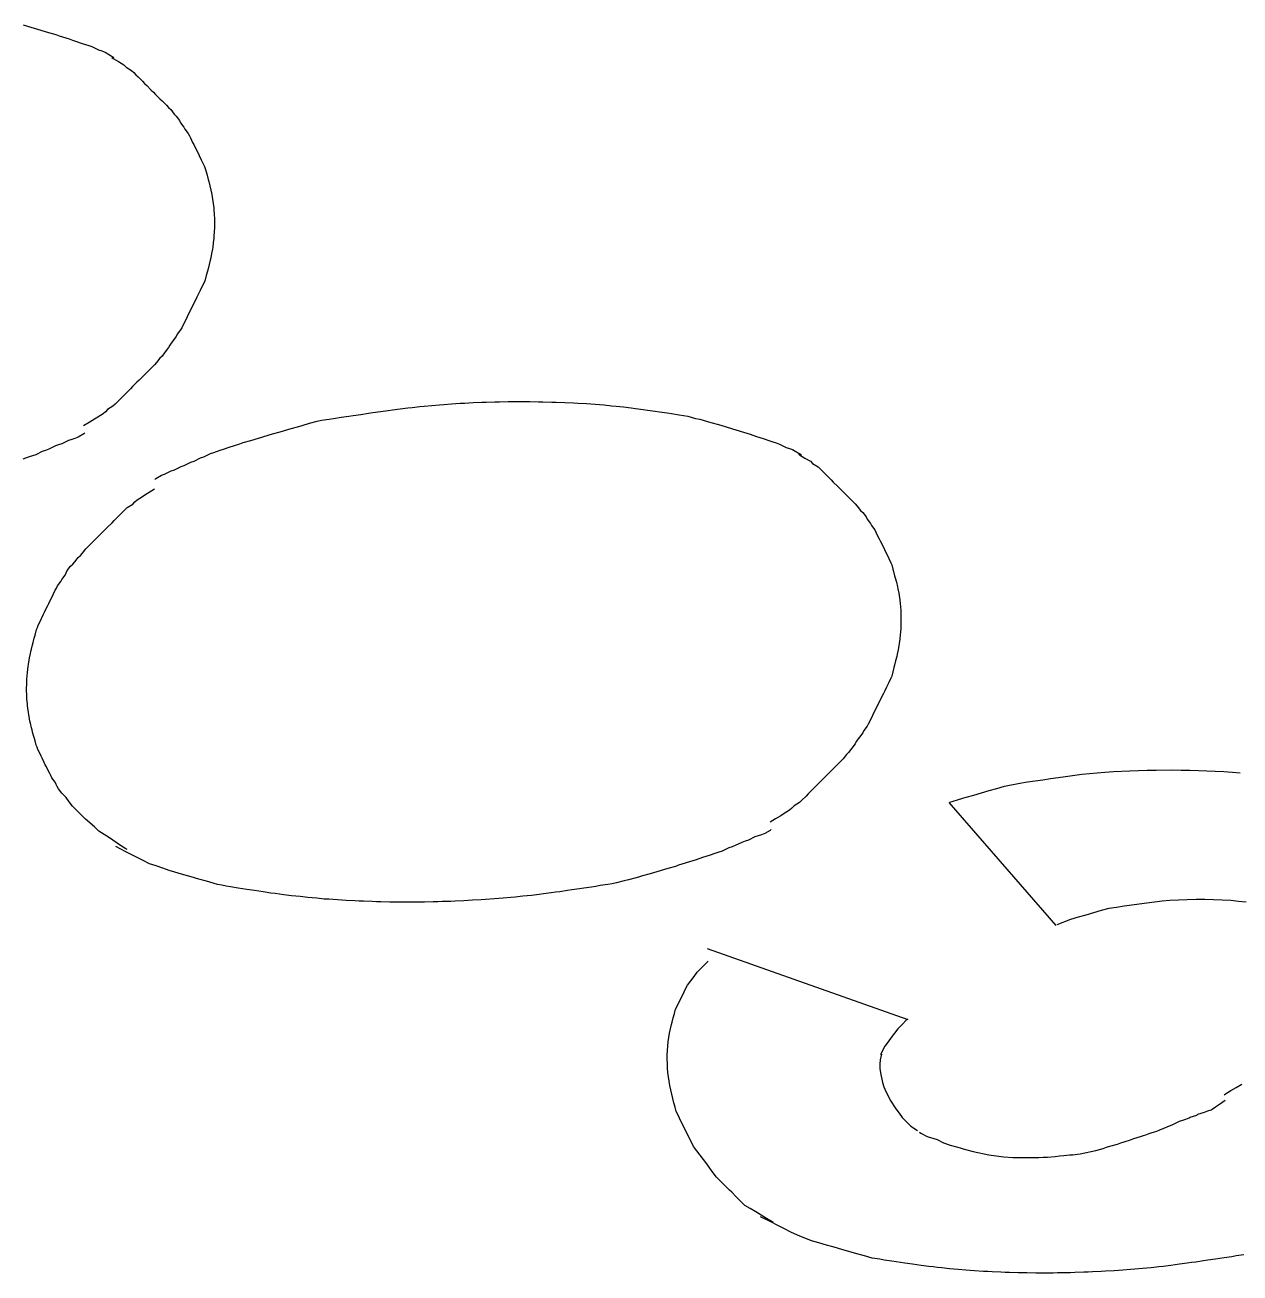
# Model space of a CAD drawing. Extents: x 0 to 258, y 0 to 184.
# Drawn here: x 78.3244 to 78.6193, y 106.1501 to 106.4529 of the extents above; entities that cross this region are included whole.
import ezdxf

# ---------------------------------------------------------------- set-up
doc = ezdxf.new("R2010")
doc.units = 0

msp = doc.modelspace()

# ---------------------------------------------------------------- linework, layer by layer
for p, q in [((78.323994, 106.452938), (78.325847, 106.452409)), ((78.325847, 106.452409), (78.32664, 106.452165)), ((78.32664, 106.452165), (78.327434, 106.451917)), ((78.327434, 106.451917), (78.329286, 106.451387)), ((78.329286, 106.451387), (78.33008, 106.451123)), ((78.33008, 106.451123), (78.331932, 106.450594)), ((78.331932, 106.450594), (78.332726, 106.450329)), ((78.332726, 106.450329), (78.333519, 106.450065)), ((78.333519, 106.450065), (78.335107, 106.449535)), ((78.335107, 106.449535), (78.335901, 106.449271)), ((78.335901, 106.449271), (78.336694, 106.449006)), ((78.336694, 106.449006), (78.338282, 106.448477)), ((78.338282, 106.448477), (78.339076, 106.448212)), ((78.339076, 106.448212), (78.339869, 106.447948)), ((78.339869, 106.447948), (78.340663, 106.447683)), ((78.340663, 106.447683), (78.342251, 106.44689)), ((78.342251, 106.44689), (78.343044, 106.446625)), ((78.343044, 106.446625), (78.343838, 106.44636)), ((78.343838, 106.44636), (78.345955, 106.445037)), ((78.345513, 106.445032), (78.345778, 106.444826)), ((78.345778, 106.444826), (78.347101, 106.444032)), ((78.347101, 106.444032), (78.348423, 106.443238)), ((78.348423, 106.443238), (78.348953, 106.442709)), ((78.348953, 106.442709), (78.350276, 106.441915)), ((78.350276, 106.441915), (78.350805, 106.441386)), ((78.350805, 106.441386), (78.351334, 106.440857)), ((78.351334, 106.440857), (78.351863, 106.440328)), ((78.351863, 106.440328), (78.352921, 106.43927)), ((78.352921, 106.43927), (78.353451, 106.43874)), ((78.353451, 106.43874), (78.35398, 106.438211)), ((78.35398, 106.438211), (78.355038, 106.437153)), ((78.355038, 106.437153), (78.355567, 106.436624)), ((78.355567, 106.436624), (78.356096, 106.436095)), ((78.356096, 106.436095), (78.357155, 106.435036)), ((78.357155, 106.435036), (78.357684, 106.434507)), ((78.357684, 106.434507), (78.358742, 106.433449)), ((78.358742, 106.433449), (78.359271, 106.43292)), ((78.359271, 106.43292), (78.359801, 106.43239)), ((78.359801, 106.43239), (78.360594, 106.431332)), ((78.360594, 106.431332), (78.361123, 106.430803)), ((78.361123, 106.430803), (78.361917, 106.429745)), ((78.361917, 106.429745), (78.362182, 106.429215)), ((78.362182, 106.429215), (78.362976, 106.428157)), ((78.362976, 106.428157), (78.36324, 106.427628)), ((78.36324, 106.427628), (78.364034, 106.42657)), ((78.364034, 106.42657), (78.364298, 106.42604)), ((78.364298, 106.42604), (78.364563, 106.425511)), ((78.364563, 106.425511), (78.365092, 106.424453)), ((78.365092, 106.424453), (78.365357, 106.423924)), ((78.365357, 106.423924), (78.365886, 106.422865)), ((78.365886, 106.422865), (78.366415, 106.421807)), ((78.366415, 106.421807), (78.366669, 106.421278)), ((78.366669, 106.421278), (78.367198, 106.42022)), ((78.367198, 106.42022), (78.367426, 106.41969)), ((78.367426, 106.41969), (78.367955, 106.418632)), ((78.367955, 106.418632), (78.368159, 106.418103)), ((78.368159, 106.418103), (78.368423, 106.417045)), ((78.368423, 106.417045), (78.368601, 106.416515)), ((78.368601, 106.416515), (78.368865, 106.415457)), ((78.368865, 106.415457), (78.369019, 106.414928)), ((78.369019, 106.414928), (78.369283, 106.41387)), ((78.369283, 106.41387), (78.369532, 106.412811)), ((78.369532, 106.412811), (78.369646, 106.412282)), ((78.369646, 106.412282), (78.369847, 106.411224)), ((78.369847, 106.411224), (78.369934, 106.410695)), ((78.369934, 106.410695), (78.370087, 106.409636)), ((78.370087, 106.409636), (78.370212, 106.408578)), ((78.370212, 106.408578), (78.370262, 106.408049)), ((78.370262, 106.408049), (78.370339, 106.40699)), ((78.370339, 106.40699), (78.370384, 106.405932)), ((78.370384, 106.405932), (78.370397, 106.405403)), ((78.3704, 106.404345), (78.370389, 106.403815)), ((78.370397, 106.405403), (78.3704, 106.404345)), ((78.370273, 106.401699), (78.370228, 106.40117)), ((78.370347, 106.402757), (78.370273, 106.401699)), ((78.370389, 106.403815), (78.370347, 106.402757)), ((78.369884, 106.398524), (78.369696, 106.397465)), ((78.369966, 106.399053), (78.369884, 106.398524)), ((78.370111, 106.400111), (78.369966, 106.399053)), ((78.370228, 106.40117), (78.370111, 106.400111)), ((78.36936, 106.395878), (78.369101, 106.39482)), ((78.369479, 106.396407), (78.36936, 106.395878)), ((78.369696, 106.397465), (78.369479, 106.396407)), ((78.368418, 106.392174), (78.368153, 106.391115)), ((78.368683, 106.393232), (78.368418, 106.392174)), ((78.368836, 106.393761), (78.368683, 106.393232)), ((78.369101, 106.39482), (78.368836, 106.393761)), ((78.367436, 106.389528), (78.366907, 106.38847)), ((78.367966, 106.390586), (78.367436, 106.389528)), ((78.368153, 106.391115), (78.367966, 106.390586)), ((78.36614, 106.386882), (78.365611, 106.385824)), ((78.366378, 106.387411), (78.36614, 106.386882)), ((78.366907, 106.38847), (78.366378, 106.387411)), ((78.364288, 106.383178), (78.363759, 106.38212)), ((78.364817, 106.384236), (78.364288, 106.383178)), ((78.365082, 106.384765), (78.364817, 106.384236)), ((78.365611, 106.385824), (78.365082, 106.384765)), ((78.362965, 106.380532), (78.362436, 106.379474)), ((78.363494, 106.38159), (78.362965, 106.380532)), ((78.363759, 106.38212), (78.363494, 106.38159)), ((78.361113, 106.377357), (78.360319, 106.376299)), ((78.361377, 106.377886), (78.361113, 106.377357)), ((78.362171, 106.378945), (78.361377, 106.377886)), ((78.362436, 106.379474), (78.362171, 106.378945)), ((78.359261, 106.374711), (78.358467, 106.373653)), ((78.359525, 106.37524), (78.359261, 106.374711)), ((78.360319, 106.376299), (78.359525, 106.37524)), ((78.35635, 106.371007), (78.355821, 106.370478)), ((78.357144, 106.372065), (78.35635, 106.371007)), ((78.357673, 106.372595), (78.357144, 106.372065)), ((78.358467, 106.373653), (78.357673, 106.372595)), ((78.353705, 106.368361), (78.353175, 106.367832)), ((78.354763, 106.36942), (78.353705, 106.368361)), ((78.355821, 106.370478), (78.354763, 106.36942)), ((78.35053, 106.365186), (78.35, 106.364657)), ((78.351588, 106.366245), (78.35053, 106.365186)), ((78.352117, 106.366774), (78.351588, 106.366245)), ((78.353175, 106.367832), (78.352117, 106.366774)), ((78.347355, 106.362011), (78.346296, 106.360953)), ((78.347884, 106.36254), (78.347355, 106.362011)), ((78.348942, 106.363599), (78.347884, 106.36254)), ((78.35, 106.364657), (78.348942, 106.363599)), ((78.343915, 106.359101), (78.343386, 106.358572)), ((78.344444, 106.35963), (78.343915, 106.359101)), ((78.345767, 106.360424), (78.344444, 106.35963)), ((78.346296, 106.360953), (78.345767, 106.360424)), ((78.407783, 106.358712), (78.408841, 106.358863)), ((78.408841, 106.358863), (78.410693, 106.359127)), ((78.410693, 106.359127), (78.412545, 106.359392)), ((78.412545, 106.359392), (78.413603, 106.359522)), ((78.413603, 106.359522), (78.415456, 106.359773)), ((78.415456, 106.359773), (78.417308, 106.360008)), ((78.417308, 106.360008), (78.418366, 106.36012)), ((78.418366, 106.36012), (78.420218, 106.360329)), ((78.420218, 106.360329), (78.421276, 106.360429)), ((78.421276, 106.360429), (78.423128, 106.360614)), ((78.423128, 106.360614), (78.424981, 106.360784)), ((78.424981, 106.360784), (78.426039, 106.36086)), ((78.426039, 106.36086), (78.427891, 106.361006)), ((78.427891, 106.361006), (78.430008, 106.361133)), ((78.430008, 106.361133), (78.431066, 106.361191)), ((78.431066, 106.361191), (78.433183, 106.361294)), ((78.433183, 106.361294), (78.435299, 106.361379)), ((78.435299, 106.361379), (78.436358, 106.361416)), ((78.436358, 106.361416), (78.438474, 106.361477)), ((78.438474, 106.361477), (78.439533, 106.361501)), ((78.439533, 106.361501), (78.441649, 106.361535)), ((78.441649, 106.361535), (78.443766, 106.361551)), ((78.443766, 106.361551), (78.444824, 106.361554)), ((78.444824, 106.361554), (78.446941, 106.361543)), ((78.446941, 106.361543), (78.449058, 106.361517)), ((78.449058, 106.361517), (78.450116, 106.361498)), ((78.450116, 106.361498), (78.452233, 106.361445)), ((78.452233, 106.361445), (78.453291, 106.361411)), ((78.453291, 106.361411), (78.455408, 106.361329)), ((78.455408, 106.361329), (78.457524, 106.361231)), ((78.457524, 106.361231), (78.458583, 106.361175)), ((78.458583, 106.361175), (78.460699, 106.361048)), ((78.460699, 106.361048), (78.461758, 106.360977)), ((78.461758, 106.360977), (78.463874, 106.360823)), ((78.463874, 106.360823), (78.464933, 106.360739)), ((78.464933, 106.360739), (78.466785, 106.360553)), ((78.466785, 106.360553), (78.467843, 106.360456)), ((78.467843, 106.360456), (78.469695, 106.360244)), ((78.469695, 106.360244), (78.471547, 106.360011)), ((78.471547, 106.360011), (78.472605, 106.359889)), ((78.472605, 106.359889), (78.474458, 106.359625)), ((78.474458, 106.359625), (78.475516, 106.359487)), ((78.475516, 106.359487), (78.477368, 106.359223)), ((78.477368, 106.359223), (78.478426, 106.359067)), ((78.478426, 106.359067), (78.480278, 106.358802)), ((78.339946, 106.356455), (78.338623, 106.355661)), ((78.341269, 106.357249), (78.339946, 106.356455)), ((78.342063, 106.357778), (78.341269, 106.357249)), ((78.343386, 106.358572), (78.342063, 106.357778)), ((78.391643, 106.355759), (78.393495, 106.356288)), ((78.393495, 106.356288), (78.395347, 106.356818)), ((78.395347, 106.356818), (78.396406, 106.357024)), ((78.396406, 106.357024), (78.398258, 106.357289)), ((78.398258, 106.357289), (78.399316, 106.357482)), ((78.399316, 106.357482), (78.401168, 106.357746)), ((78.401168, 106.357746), (78.40302, 106.358011)), ((78.40302, 106.358011), (78.404078, 106.358183)), ((78.404078, 106.358183), (78.405931, 106.358447)), ((78.405931, 106.358447), (78.407783, 106.358712)), ((78.480278, 106.358802), (78.481337, 106.358633)), ((78.481337, 106.358633), (78.483189, 106.358368)), ((78.483189, 106.358368), (78.484247, 106.358183)), ((78.484247, 106.358183), (78.485305, 106.35799)), ((78.485305, 106.35799), (78.487158, 106.35746)), ((78.487158, 106.35746), (78.488216, 106.357254)), ((78.488216, 106.357254), (78.490068, 106.356725)), ((78.490068, 106.356725), (78.490862, 106.356497)), ((78.490862, 106.356497), (78.492714, 106.355968)), ((78.492714, 106.355968), (78.493508, 106.355725)), ((78.33734, 106.352896), (78.336546, 106.352632)), ((78.338663, 106.35369), (78.33734, 106.352896)), ((78.338928, 106.353894), (78.338663, 106.35369)), ((78.38106, 106.352658), (78.381853, 106.352923)), ((78.381853, 106.352923), (78.383706, 106.353452)), ((78.383706, 106.353452), (78.384499, 106.353709)), ((78.384499, 106.353709), (78.386351, 106.354238)), ((78.386351, 106.354238), (78.388203, 106.354767)), ((78.388203, 106.354767), (78.388997, 106.355005)), ((78.388997, 106.355005), (78.390849, 106.355534)), ((78.390849, 106.355534), (78.391643, 106.355759)), ((78.493508, 106.355725), (78.494301, 106.355476)), ((78.494301, 106.355476), (78.496153, 106.354947)), ((78.496153, 106.354947), (78.496947, 106.354682)), ((78.496947, 106.354682), (78.498799, 106.354153)), ((78.498799, 106.354153), (78.499593, 106.353889)), ((78.499593, 106.353889), (78.500387, 106.353624)), ((78.500387, 106.353624), (78.501974, 106.353095)), ((78.501974, 106.353095), (78.502768, 106.35283)), ((78.502768, 106.35283), (78.503562, 106.352566)), ((78.330196, 106.349986), (78.329403, 106.349721)), ((78.331784, 106.35078), (78.330196, 106.349986)), ((78.332578, 106.351044), (78.331784, 106.35078)), ((78.333371, 106.351309), (78.332578, 106.351044)), ((78.334959, 106.352103), (78.333371, 106.351309)), ((78.335753, 106.352367), (78.334959, 106.352103)), ((78.336546, 106.352632), (78.335753, 106.352367)), ((78.370212, 106.349219), (78.371799, 106.349748)), ((78.371799, 106.349748), (78.372593, 106.350012)), ((78.372593, 106.350012), (78.374181, 106.350542)), ((78.374181, 106.350542), (78.374974, 106.350806)), ((78.374974, 106.350806), (78.376562, 106.351335)), ((78.376562, 106.351335), (78.377356, 106.3516)), ((78.377356, 106.3516), (78.379208, 106.352129)), ((78.379208, 106.352129), (78.38106, 106.352658)), ((78.503562, 106.352566), (78.505149, 106.352037)), ((78.505149, 106.352037), (78.505943, 106.351772)), ((78.505943, 106.351772), (78.506737, 106.351507)), ((78.506737, 106.351507), (78.50753, 106.351243)), ((78.50753, 106.351243), (78.509118, 106.350449)), ((78.509118, 106.350449), (78.509912, 106.350184)), ((78.509912, 106.350184), (78.510705, 106.34992)), ((78.510705, 106.34992), (78.512822, 106.348597)), ((78.325434, 106.348134), (78.323846, 106.347605)), ((78.326228, 106.348399), (78.325434, 106.348134)), ((78.327021, 106.348663), (78.326228, 106.348399)), ((78.328609, 106.349457), (78.327021, 106.348663)), ((78.329403, 106.349721), (78.328609, 106.349457)), ((78.363068, 106.346044), (78.364656, 106.346837)), ((78.364656, 106.346837), (78.365449, 106.347102)), ((78.365449, 106.347102), (78.367037, 106.347896)), ((78.367037, 106.347896), (78.367831, 106.34816)), ((78.367831, 106.34816), (78.369418, 106.348954)), ((78.369418, 106.348954), (78.370212, 106.349219)), ((78.512116, 106.348854), (78.51238, 106.34865)), ((78.51238, 106.34865), (78.513703, 106.347856)), ((78.513703, 106.347856), (78.515026, 106.347062)), ((78.515026, 106.347062), (78.515555, 106.346533)), ((78.357512, 106.343662), (78.358306, 106.343927)), ((78.358306, 106.343927), (78.359893, 106.344721)), ((78.359893, 106.344721), (78.360687, 106.344985)), ((78.360687, 106.344985), (78.362274, 106.345779)), ((78.362274, 106.345779), (78.363068, 106.346044)), ((78.515555, 106.346533), (78.516878, 106.345739)), ((78.516878, 106.345739), (78.517407, 106.34521)), ((78.517407, 106.34521), (78.517936, 106.344681)), ((78.517936, 106.344681), (78.518466, 106.344152)), ((78.518466, 106.344152), (78.519524, 106.343094)), ((78.355924, 106.342665), (78.356189, 106.342869)), ((78.356189, 106.342869), (78.357512, 106.343662)), ((78.519524, 106.343094), (78.520053, 106.342564)), ((78.520053, 106.342564), (78.520582, 106.342035)), ((78.520582, 106.342035), (78.521641, 106.340977)), ((78.521641, 106.340977), (78.52217, 106.340448)), ((78.351088, 106.337196), (78.351617, 106.337725)), ((78.351617, 106.337725), (78.35294, 106.338519)), ((78.35294, 106.338519), (78.353734, 106.339048)), ((78.353734, 106.339048), (78.354527, 106.339577)), ((78.354527, 106.339577), (78.35585, 106.340371)), ((78.52217, 106.340448), (78.522699, 106.339919)), ((78.522699, 106.339919), (78.523757, 106.33886)), ((78.523757, 106.33886), (78.524286, 106.338331)), ((78.524286, 106.338331), (78.525345, 106.337273)), ((78.347648, 106.334286), (78.348177, 106.334815)), ((78.348177, 106.334815), (78.348707, 106.335344)), ((78.348707, 106.335344), (78.349236, 106.335873)), ((78.349236, 106.335873), (78.350559, 106.336667)), ((78.350559, 106.336667), (78.351088, 106.337196)), ((78.525345, 106.337273), (78.525874, 106.336744)), ((78.525874, 106.336744), (78.526403, 106.336214)), ((78.526403, 106.336214), (78.527197, 106.335156)), ((78.527197, 106.335156), (78.527726, 106.334627)), ((78.527726, 106.334627), (78.52852, 106.333569)), ((78.344473, 106.331111), (78.345532, 106.332169)), ((78.345532, 106.332169), (78.346061, 106.332698)), ((78.346061, 106.332698), (78.34659, 106.333227)), ((78.34659, 106.333227), (78.347648, 106.334286)), ((78.52852, 106.333569), (78.528784, 106.333039)), ((78.528784, 106.333039), (78.529578, 106.331981)), ((78.529578, 106.331981), (78.529843, 106.331452)), ((78.341827, 106.328465), (78.342357, 106.328994)), ((78.342357, 106.328994), (78.343415, 106.330052)), ((78.343415, 106.330052), (78.343944, 106.330581)), ((78.343944, 106.330581), (78.344473, 106.331111)), ((78.529843, 106.331452), (78.530636, 106.330394)), ((78.530636, 106.330394), (78.530901, 106.329864)), ((78.530901, 106.329864), (78.531166, 106.329335)), ((78.531166, 106.329335), (78.531695, 106.328277)), ((78.338388, 106.324761), (78.339182, 106.325819)), ((78.339182, 106.325819), (78.339711, 106.326348)), ((78.339711, 106.326348), (78.34024, 106.326877)), ((78.34024, 106.326877), (78.341298, 106.327936)), ((78.341298, 106.327936), (78.341827, 106.328465)), ((78.531695, 106.328277), (78.531959, 106.327748)), ((78.531959, 106.327748), (78.532489, 106.326689)), ((78.532489, 106.326689), (78.533018, 106.325631)), ((78.533018, 106.325631), (78.533272, 106.325102)), ((78.336007, 106.322115), (78.336536, 106.322644)), ((78.336536, 106.322644), (78.337329, 106.323702)), ((78.337329, 106.323702), (78.337859, 106.324232)), ((78.337859, 106.324232), (78.338388, 106.324761)), ((78.533272, 106.325102), (78.533801, 106.324044)), ((78.533801, 106.324044), (78.534028, 106.323514)), ((78.534028, 106.323514), (78.534558, 106.322456)), ((78.333361, 106.318411), (78.334154, 106.319469)), ((78.334154, 106.319469), (78.334419, 106.319998)), ((78.334419, 106.319998), (78.334684, 106.320527)), ((78.334684, 106.320527), (78.335477, 106.321586)), ((78.335477, 106.321586), (78.336007, 106.322115)), ((78.534558, 106.322456), (78.534761, 106.321927)), ((78.534761, 106.321927), (78.535026, 106.320869)), ((78.535026, 106.320869), (78.535203, 106.320339)), ((78.535203, 106.320339), (78.535468, 106.319281)), ((78.332038, 106.316294), (78.332302, 106.316823)), ((78.332302, 106.316823), (78.333096, 106.317882)), ((78.333096, 106.317882), (78.333361, 106.318411)), ((78.535468, 106.319281), (78.535621, 106.318752)), ((78.535621, 106.318752), (78.535886, 106.317694)), ((78.535886, 106.317694), (78.536134, 106.316635)), ((78.536134, 106.316635), (78.536248, 106.316106)), ((78.330186, 106.31259), (78.330715, 106.313648)), ((78.330715, 106.313648), (78.330979, 106.314177)), ((78.330979, 106.314177), (78.331244, 106.314707)), ((78.331244, 106.314707), (78.331773, 106.315765)), ((78.331773, 106.315765), (78.332038, 106.316294)), ((78.536248, 106.316106), (78.536449, 106.315048)), ((78.536449, 106.315048), (78.536537, 106.314519)), ((78.536537, 106.314519), (78.53669, 106.31346)), ((78.53669, 106.31346), (78.536814, 106.312402)), ((78.328905, 106.309944), (78.329146, 106.310473)), ((78.329146, 106.310473), (78.329392, 106.311002)), ((78.329392, 106.311002), (78.329921, 106.312061)), ((78.329921, 106.312061), (78.330186, 106.31259)), ((78.536814, 106.312402), (78.536865, 106.311873)), ((78.536865, 106.311873), (78.536941, 106.310815)), ((78.536941, 106.310815), (78.536986, 106.309756)), ((78.327627, 106.307298), (78.328156, 106.308357)), ((78.328156, 106.308357), (78.328376, 106.308886)), ((78.328376, 106.308886), (78.328905, 106.309944)), ((78.536989, 106.30764), (78.536947, 106.306581)), ((78.536986, 106.309756), (78.537, 106.309227)), ((78.537, 106.308169), (78.536989, 106.30764)), ((78.537, 106.309227), (78.537, 106.308169)), ((78.326635, 106.304123), (78.326799, 106.304652)), ((78.326799, 106.304652), (78.326971, 106.305182)), ((78.326971, 106.305182), (78.327236, 106.30624)), ((78.327236, 106.30624), (78.327429, 106.306769)), ((78.327429, 106.306769), (78.327627, 106.307298)), ((78.536828, 106.304994), (78.536711, 106.303935)), ((78.536875, 106.305523), (78.536828, 106.304994)), ((78.536947, 106.306581), (78.536875, 106.305523)), ((78.325836, 106.300948), (78.32596, 106.301477)), ((78.32596, 106.301477), (78.326225, 106.302536)), ((78.326225, 106.302536), (78.32637, 106.303065)), ((78.32637, 106.303065), (78.326635, 106.304123)), ((78.536296, 106.30129), (78.536082, 106.300231)), ((78.536484, 106.302348), (78.536296, 106.30129)), ((78.536568, 106.302877), (78.536484, 106.302348)), ((78.536711, 106.303935), (78.536568, 106.302877)), ((78.325243, 106.297773), (78.325413, 106.298832)), ((78.325413, 106.298832), (78.325508, 106.299361)), ((78.325508, 106.299361), (78.32572, 106.300419)), ((78.32572, 106.300419), (78.325836, 106.300948)), ((78.535703, 106.298644), (78.535439, 106.297585)), ((78.535963, 106.299702), (78.535703, 106.298644)), ((78.536082, 106.300231), (78.535963, 106.299702)), ((78.324942, 106.295127), (78.324987, 106.295657)), ((78.324987, 106.295657), (78.325103, 106.296715)), ((78.325103, 106.296715), (78.325169, 106.297244)), ((78.325169, 106.297244), (78.325243, 106.297773)), ((78.535021, 106.295998), (78.534756, 106.29494)), ((78.535285, 106.297056), (78.535021, 106.295998)), ((78.535439, 106.297585), (78.535285, 106.297056)), ((78.324809, 106.291952), (78.324825, 106.293011)), ((78.324825, 106.293011), (78.324844, 106.29354)), ((78.324844, 106.29354), (78.32487, 106.294069)), ((78.32487, 106.294069), (78.324942, 106.295127)), ((78.533507, 106.292294), (78.532978, 106.291235)), ((78.534036, 106.293352), (78.533507, 106.292294)), ((78.534566, 106.29441), (78.534036, 106.293352)), ((78.534756, 106.29494), (78.534566, 106.29441)), ((78.324812, 106.291423), (78.324809, 106.291952)), ((78.324839, 106.290365), (78.324812, 106.291423)), ((78.324862, 106.289836), (78.324839, 106.290365)), ((78.324894, 106.289307), (78.324862, 106.289836)), ((78.324979, 106.288248), (78.324894, 106.289307)), ((78.532211, 106.289648), (78.531682, 106.28859)), ((78.53274, 106.290706), (78.532211, 106.289648)), ((78.532978, 106.291235), (78.53274, 106.290706)), ((78.325032, 106.287719), (78.324979, 106.288248)), ((78.325093, 106.28719), (78.325032, 106.287719)), ((78.325238, 106.286132), (78.325093, 106.28719)), ((78.32532, 106.285602), (78.325238, 106.286132)), ((78.530888, 106.287002), (78.530359, 106.285944)), ((78.531417, 106.28806), (78.530888, 106.287002)), ((78.531682, 106.28859), (78.531417, 106.28806)), ((78.325508, 106.284544), (78.32532, 106.285602)), ((78.325614, 106.284015), (78.325508, 106.284544)), ((78.325728, 106.283486), (78.325614, 106.284015)), ((78.325979, 106.282427), (78.325728, 106.283486)), ((78.529036, 106.283298), (78.528771, 106.282769)), ((78.529565, 106.284356), (78.529036, 106.283298)), ((78.530094, 106.285415), (78.529565, 106.284356)), ((78.530359, 106.285944), (78.530094, 106.285415)), ((78.326114, 106.281898), (78.325979, 106.282427)), ((78.326259, 106.281369), (78.326114, 106.281898)), ((78.326524, 106.280311), (78.326259, 106.281369)), ((78.326693, 106.279782), (78.326524, 106.280311)), ((78.526919, 106.280123), (78.526125, 106.279065)), ((78.527713, 106.281181), (78.526919, 106.280123)), ((78.527977, 106.28171), (78.527713, 106.281181)), ((78.528771, 106.282769), (78.527977, 106.28171)), ((78.326868, 106.279252), (78.326693, 106.279782)), ((78.327132, 106.278194), (78.326868, 106.279252)), ((78.327334, 106.277665), (78.327132, 106.278194)), ((78.327543, 106.277136), (78.327334, 106.277665)), ((78.328072, 106.276077), (78.327543, 106.277136)), ((78.525067, 106.277477), (78.524273, 106.276419)), ((78.525861, 106.278535), (78.525067, 106.277477)), ((78.526125, 106.279065), (78.525861, 106.278535)), ((78.328307, 106.275548), (78.328072, 106.276077)), ((78.328551, 106.275019), (78.328307, 106.275548)), ((78.32908, 106.273961), (78.328551, 106.275019)), ((78.522421, 106.274302), (78.521363, 106.273244)), ((78.52295, 106.274831), (78.522421, 106.274302)), ((78.523744, 106.27589), (78.52295, 106.274831)), ((78.524273, 106.276419), (78.523744, 106.27589)), ((78.329344, 106.273432), (78.32908, 106.273961)), ((78.329609, 106.272902), (78.329344, 106.273432)), ((78.330138, 106.271844), (78.329609, 106.272902)), ((78.330403, 106.271315), (78.330138, 106.271844)), ((78.330667, 106.270786), (78.330403, 106.271315)), ((78.519775, 106.271656), (78.518717, 106.270598)), ((78.520304, 106.272185), (78.519775, 106.271656)), ((78.521363, 106.273244), (78.520304, 106.272185)), ((78.576965, 106.270577), (78.580881, 106.271106)), ((78.580881, 106.271106), (78.582733, 106.271299)), ((78.582733, 106.271299), (78.584585, 106.271474)), ((78.584585, 106.271474), (78.586437, 106.271627)), ((78.586437, 106.271627), (78.588554, 106.271762)), ((78.588554, 106.271762), (78.592549, 106.271971)), ((78.592549, 106.271971), (78.594666, 106.272048)), ((78.594666, 106.272048), (78.596782, 106.272103)), ((78.596782, 106.272103), (78.598899, 106.272143)), ((78.598899, 106.272143), (78.602894, 106.272162)), ((78.602894, 106.272162), (78.605011, 106.27214)), ((78.605011, 106.27214), (78.607127, 106.272103)), ((78.607127, 106.272103), (78.609244, 106.272045)), ((78.609244, 106.272045), (78.613239, 106.271871)), ((78.613239, 106.271871), (78.615356, 106.271757)), ((78.615356, 106.271757), (78.617473, 106.271619)), ((78.617473, 106.271619), (78.619325, 106.271466)), ((78.330932, 106.270257), (78.330667, 106.270786)), ((78.331726, 106.269198), (78.330932, 106.270257)), ((78.33199, 106.268669), (78.331726, 106.269198)), ((78.332255, 106.26814), (78.33199, 106.268669)), ((78.332519, 106.267611), (78.332255, 106.26814)), ((78.5166, 106.268481), (78.515542, 106.267423)), ((78.517129, 106.26901), (78.5166, 106.268481)), ((78.518188, 106.270069), (78.517129, 106.26901)), ((78.518717, 106.270598), (78.518188, 106.270069)), ((78.560243, 106.267677), (78.562095, 106.268206)), ((78.562095, 106.268206), (78.565852, 106.269)), ((78.565852, 106.269), (78.567705, 106.269264)), ((78.567705, 106.269264), (78.569557, 106.269529)), ((78.569557, 106.269529), (78.571409, 106.269794)), ((78.571409, 106.269794), (78.573261, 106.270058)), ((78.573261, 106.270058), (78.575113, 106.270323)), ((78.575113, 106.270323), (78.576965, 106.270577)), ((78.333313, 106.266552), (78.332519, 106.267611)), ((78.333842, 106.266023), (78.333313, 106.266552)), ((78.334371, 106.265494), (78.333842, 106.266023)), ((78.335165, 106.264436), (78.334371, 106.265494)), ((78.513954, 106.265835), (78.512896, 106.264777)), ((78.514484, 106.266365), (78.513954, 106.265835)), ((78.515542, 106.267423), (78.514484, 106.266365)), ((78.549395, 106.264502), (78.550983, 106.265031)), ((78.550983, 106.265031), (78.552835, 106.26556)), ((78.552835, 106.26556), (78.554687, 106.266089)), ((78.554687, 106.266089), (78.556539, 106.266619)), ((78.556539, 106.266619), (78.558391, 106.267148)), ((78.558391, 106.267148), (78.560243, 106.267677)), ((78.335959, 106.263377), (78.335165, 106.264436)), ((78.337017, 106.262319), (78.335959, 106.263377)), ((78.338076, 106.261261), (78.337017, 106.262319)), ((78.509986, 106.262396), (78.508663, 106.261602)), ((78.510515, 106.262925), (78.509986, 106.262396)), ((78.511044, 106.263454), (78.510515, 106.262925)), ((78.512367, 106.264248), (78.511044, 106.263454)), ((78.512896, 106.264777), (78.512367, 106.264248)), ((78.574663, 106.234406), (78.548734, 106.264303)), ((78.548866, 106.264346), (78.549395, 106.264502)), ((78.339134, 106.260202), (78.338076, 106.261261)), ((78.341251, 106.25835), (78.339134, 106.260202)), ((78.506546, 106.260279), (78.505223, 106.259485)), ((78.507869, 106.261073), (78.506546, 106.260279)), ((78.508663, 106.261602), (78.507869, 106.261073)), ((78.342309, 106.257292), (78.341251, 106.25835)), ((78.343632, 106.256498), (78.342309, 106.257292)), ((78.344955, 106.255705), (78.343632, 106.256498)), ((78.501561, 106.255924), (78.499974, 106.25513)), ((78.502355, 106.256189), (78.501561, 106.255924)), ((78.503149, 106.256453), (78.502355, 106.256189)), ((78.503943, 106.256718), (78.503149, 106.256453)), ((78.505266, 106.257512), (78.503943, 106.256718)), ((78.50553, 106.257715), (78.505266, 106.257512)), ((78.347601, 106.253852), (78.344955, 106.255705)), ((78.348844, 106.252302), (78.346463, 106.253625)), ((78.348923, 106.253059), (78.347601, 106.253852)), ((78.349188, 106.252852), (78.348923, 106.253059)), ((78.495211, 106.253278), (78.493624, 106.252485)), ((78.496005, 106.253543), (78.495211, 106.253278)), ((78.496799, 106.253807), (78.496005, 106.253543)), ((78.498386, 106.254601), (78.496799, 106.253807)), ((78.49918, 106.254866), (78.498386, 106.254601)), ((78.499974, 106.25513), (78.49918, 106.254866)), ((78.35149, 106.250979), (78.348844, 106.252302)), ((78.353077, 106.250185), (78.35149, 106.250979)), ((78.354665, 106.249392), (78.353077, 106.250185)), ((78.485686, 106.249839), (78.483834, 106.24931)), ((78.48648, 106.250103), (78.485686, 106.249839)), ((78.487274, 106.250368), (78.48648, 106.250103)), ((78.488861, 106.250897), (78.487274, 106.250368)), ((78.489655, 106.251162), (78.488861, 106.250897)), ((78.490449, 106.251426), (78.489655, 106.251162)), ((78.492036, 106.251955), (78.490449, 106.251426)), ((78.49283, 106.25222), (78.492036, 106.251955)), ((78.493624, 106.252485), (78.49283, 106.25222)), ((78.356252, 106.248862), (78.354665, 106.249392)), ((78.35784, 106.248333), (78.356252, 106.248862)), ((78.359427, 106.247804), (78.35784, 106.248333)), ((78.36292, 106.246746), (78.359427, 106.247804)), ((78.476161, 106.246986), (78.474309, 106.246457)), ((78.476955, 106.247225), (78.476161, 106.246986)), ((78.477749, 106.247465), (78.476955, 106.247225)), ((78.479601, 106.247995), (78.477749, 106.247465)), ((78.480395, 106.248251), (78.479601, 106.247995)), ((78.482247, 106.24878), (78.480395, 106.248251)), ((78.483041, 106.249045), (78.482247, 106.24878)), ((78.483834, 106.24931), (78.483041, 106.249045)), ((78.364772, 106.246217), (78.36292, 106.246746)), ((78.366624, 106.245687), (78.364772, 106.246217)), ((78.368476, 106.245158), (78.366624, 106.245687)), ((78.36927, 106.244931), (78.368476, 106.245158)), ((78.371122, 106.244402), (78.36927, 106.244931)), ((78.37218, 106.24419), (78.371122, 106.244402)), ((78.373239, 106.243983), (78.37218, 106.24419)), ((78.374297, 106.243785), (78.373239, 106.243983)), ((78.376149, 106.24352), (78.374297, 106.243785)), ((78.461874, 106.24374), (78.460022, 106.243475)), ((78.462932, 106.243917), (78.461874, 106.24374)), ((78.463991, 106.244095), (78.462932, 106.243917)), ((78.465843, 106.244359), (78.463991, 106.244095)), ((78.466901, 106.244552), (78.465843, 106.244359)), ((78.467959, 106.244745), (78.466901, 106.244552)), ((78.469811, 106.245275), (78.467959, 106.244745)), ((78.47087, 106.245484), (78.469811, 106.245275)), ((78.472722, 106.246013), (78.47087, 106.245484)), ((78.473516, 106.246232), (78.472722, 106.246013)), ((78.474309, 106.246457), (78.473516, 106.246232)), ((78.377207, 106.243338), (78.376149, 106.24352)), ((78.378266, 106.243158), (78.377207, 106.243338)), ((78.380118, 106.242893), (78.378266, 106.243158)), ((78.381176, 106.242732), (78.380118, 106.242893)), ((78.382234, 106.242573), (78.381176, 106.242732)), ((78.384087, 106.242309), (78.382234, 106.242573)), ((78.385145, 106.242166), (78.384087, 106.242309)), ((78.386203, 106.242031), (78.385145, 106.242166)), ((78.387262, 106.241899), (78.386203, 106.242031)), ((78.389114, 106.241653), (78.387262, 106.241899)), ((78.390172, 106.241536), (78.389114, 106.241653)), ((78.39123, 106.241425), (78.390172, 106.241536)), ((78.393082, 106.241213), (78.39123, 106.241425)), ((78.394141, 106.241115), (78.393082, 106.241213)), ((78.395199, 106.241023), (78.394141, 106.241115)), ((78.397051, 106.240851), (78.395199, 106.241023)), ((78.398109, 106.240774), (78.397051, 106.240851)), ((78.399168, 106.240697), (78.398109, 106.240774)), ((78.436209, 106.240729), (78.435151, 106.24066)), ((78.438326, 106.240877), (78.436209, 106.240729)), ((78.439384, 106.240959), (78.438326, 106.240877)), ((78.440443, 106.241041), (78.439384, 106.240959)), ((78.442295, 106.241224), (78.440443, 106.241041)), ((78.443353, 106.241319), (78.442295, 106.241224)), ((78.445205, 106.241523), (78.443353, 106.241319)), ((78.446264, 106.241631), (78.445205, 106.241523)), ((78.447322, 106.241742), (78.446264, 106.241631)), ((78.449174, 106.241975), (78.447322, 106.241742)), ((78.450232, 106.2421), (78.449174, 106.241975)), ((78.452084, 106.242359), (78.450232, 106.2421)), ((78.453143, 106.242494), (78.452084, 106.242359)), ((78.454201, 106.242631), (78.453143, 106.242494)), ((78.456053, 106.242896), (78.454201, 106.242631)), ((78.457111, 106.243047), (78.456053, 106.242896)), ((78.458964, 106.243311), (78.457111, 106.243047)), ((78.460022, 106.243475), (78.458964, 106.243311)), ((78.608604, 106.240705), (78.606487, 106.24066)), ((78.61072, 106.240711), (78.608604, 106.240705)), ((78.612837, 106.240674), (78.61072, 106.240711)), ((78.401284, 106.240562), (78.399168, 106.240697)), ((78.402343, 106.240502), (78.401284, 106.240562)), ((78.404459, 106.24039), (78.402343, 106.240502)), ((78.405518, 106.240343), (78.404459, 106.24039)), ((78.406576, 106.2403), (78.405518, 106.240343)), ((78.408693, 106.240224), (78.406576, 106.2403)), ((78.409751, 106.240192), (78.408693, 106.240224)), ((78.410809, 106.240166), (78.409751, 106.240192)), ((78.412926, 106.240123), (78.410809, 106.240166)), ((78.413984, 106.24011), (78.412926, 106.240123)), ((78.416101, 106.240091), (78.413984, 106.24011)), ((78.417159, 106.240091), (78.416101, 106.240091)), ((78.418218, 106.240091), (78.417159, 106.240091)), ((78.420334, 106.240107), (78.418218, 106.240091)), ((78.421393, 106.240121), (78.420334, 106.240107)), ((78.423509, 106.24016), (78.421393, 106.240121)), ((78.424568, 106.240187), (78.423509, 106.24016)), ((78.425626, 106.240216), (78.424568, 106.240187)), ((78.427743, 106.240287), (78.425626, 106.240216)), ((78.428801, 106.24033), (78.427743, 106.240287)), ((78.430918, 106.240425), (78.428801, 106.24033)), ((78.431976, 106.240478), (78.430918, 106.240425)), ((78.433034, 106.240533), (78.431976, 106.240478)), ((78.435151, 106.24066), (78.433034, 106.240533)), ((78.585585, 106.238028), (78.583733, 106.237499)), ((78.587437, 106.238557), (78.585585, 106.238028)), ((78.589289, 106.238821), (78.587437, 106.238557)), ((78.591141, 106.239086), (78.589289, 106.238821)), ((78.592993, 106.239351), (78.591141, 106.239086)), ((78.594845, 106.239615), (78.592993, 106.239351)), ((78.596698, 106.239875), (78.594845, 106.239615)), ((78.59855, 106.240102), (78.596698, 106.239875)), ((78.600402, 106.240295), (78.59855, 106.240102)), ((78.602254, 106.240451), (78.600402, 106.240295)), ((78.60437, 106.240576), (78.602254, 106.240451)), ((78.606487, 106.24066), (78.60437, 106.240576)), ((78.614954, 106.240594), (78.612837, 106.240674)), ((78.61707, 106.240465), (78.614954, 106.240594)), ((78.618923, 106.240285), (78.61707, 106.240465)), ((78.620775, 106.240052), (78.618923, 106.240285)), ((78.578177, 106.235911), (78.574817, 106.234588)), ((78.580029, 106.23644), (78.578177, 106.235911)), ((78.581881, 106.236969), (78.580029, 106.23644)), ((78.583733, 106.237499), (78.581881, 106.236969)), ((78.489997, 106.228849), (78.53868, 106.211651)), ((78.489163, 106.224717), (78.490221, 106.225775)), ((78.486782, 106.222071), (78.487576, 106.223129)), ((78.487576, 106.223129), (78.488105, 106.223658)), ((78.488105, 106.223658), (78.489163, 106.224717)), ((78.484665, 106.218896), (78.485194, 106.219954)), ((78.485194, 106.219954), (78.485988, 106.221012)), ((78.485988, 106.221012), (78.486782, 106.222071)), ((78.483342, 106.21625), (78.483871, 106.217308)), ((78.483871, 106.217308), (78.484401, 106.218367)), ((78.484401, 106.218367), (78.484665, 106.218896)), ((78.482019, 106.213075), (78.482284, 106.214133)), ((78.482284, 106.214133), (78.482813, 106.215192)), ((78.482813, 106.215192), (78.483342, 106.21625)), ((78.481085, 106.209371), (78.481345, 106.210429)), ((78.481345, 106.210429), (78.48149, 106.210958)), ((78.48149, 106.210958), (78.481755, 106.212017)), ((78.481755, 106.212017), (78.482019, 106.213075)), ((78.537301, 106.21044), (78.536243, 106.209381)), ((78.53836, 106.211498), (78.537301, 106.21044)), ((78.538606, 106.211749), (78.53836, 106.211498)), ((78.480678, 106.207254), (78.480863, 106.208312)), ((78.480863, 106.208312), (78.481085, 106.209371)), ((78.535449, 106.208323), (78.534655, 106.207265)), ((78.536243, 106.209381), (78.535449, 106.208323)), ((78.480334, 106.204079), (78.480413, 106.205137)), ((78.480413, 106.205137), (78.480527, 106.206196)), ((78.480527, 106.206196), (78.480678, 106.207254)), ((78.533068, 106.205148), (78.532539, 106.20409)), ((78.533862, 106.206206), (78.533068, 106.205148)), ((78.534655, 106.207265), (78.533862, 106.206206)), ((78.480278, 106.201962), (78.480289, 106.203021)), ((78.480302, 106.200904), (78.480278, 106.201962)), ((78.480289, 106.203021), (78.480334, 106.204079)), ((78.531965, 106.201851), (78.531861, 106.200793)), ((78.532229, 106.20291), (78.531965, 106.201851)), ((78.532539, 106.20409), (78.53201, 106.203031)), ((78.532327, 106.203174), (78.532229, 106.20291)), ((78.480358, 106.199846), (78.480302, 106.200904)), ((78.480448, 106.198787), (78.480358, 106.199846)), ((78.480569, 106.197729), (78.480448, 106.198787)), ((78.531861, 106.200793), (78.531891, 106.199735)), ((78.531891, 106.199735), (78.532026, 106.198676)), ((78.532026, 106.198676), (78.532555, 106.196295)), ((78.480723, 106.196671), (78.480569, 106.197729)), ((78.480911, 106.195612), (78.480723, 106.196671)), ((78.48113, 106.194554), (78.480911, 106.195612)), ((78.532555, 106.196295), (78.532819, 106.195237)), ((78.618385, 106.195155), (78.619708, 106.195948)), ((78.481384, 106.193496), (78.48113, 106.194554)), ((78.481649, 106.192437), (78.481384, 106.193496)), ((78.481913, 106.191379), (78.481649, 106.192437)), ((78.532819, 106.195237), (78.533348, 106.194178)), ((78.533348, 106.194178), (78.533878, 106.19312)), ((78.533878, 106.19312), (78.534407, 106.192062)), ((78.615475, 106.193361), (78.61574, 106.193567)), ((78.61574, 106.193567), (78.617062, 106.194361)), ((78.617062, 106.194361), (78.618385, 106.195155)), ((78.482178, 106.190321), (78.481913, 106.191379)), ((78.482443, 106.189262), (78.482178, 106.190321)), ((78.482972, 106.188204), (78.482443, 106.189262)), ((78.534407, 106.192062), (78.53573, 106.189945)), ((78.53573, 106.189945), (78.536523, 106.188887)), ((78.610657, 106.189159), (78.611451, 106.189424)), ((78.611451, 106.189424), (78.612244, 106.189688)), ((78.612244, 106.189688), (78.612509, 106.189889)), ((78.612509, 106.189889), (78.613303, 106.190419)), ((78.613303, 106.190419), (78.614097, 106.190948)), ((78.614097, 106.190948), (78.61489, 106.191477)), ((78.61489, 106.191477), (78.615684, 106.192006)), ((78.483501, 106.187146), (78.482972, 106.188204)), ((78.48403, 106.186087), (78.483501, 106.187146)), ((78.536523, 106.188887), (78.537317, 106.187828)), ((78.537317, 106.187828), (78.538376, 106.18677)), ((78.538376, 106.18677), (78.539434, 106.185712)), ((78.602984, 106.186127), (78.604572, 106.186921)), ((78.604572, 106.186921), (78.605365, 106.187185)), ((78.605365, 106.187185), (78.606159, 106.18745)), ((78.606159, 106.18745), (78.606953, 106.187715)), ((78.606953, 106.187715), (78.607217, 106.187905)), ((78.607217, 106.187905), (78.608011, 106.18817)), ((78.608011, 106.18817), (78.608805, 106.188434)), ((78.608805, 106.188434), (78.609069, 106.18863)), ((78.609069, 106.18863), (78.609863, 106.188895)), ((78.609863, 106.188895), (78.610657, 106.189159)), ((78.484559, 106.185029), (78.48403, 106.186087)), ((78.485088, 106.183971), (78.484559, 106.185029)), ((78.485618, 106.182912), (78.485088, 106.183971)), ((78.539434, 106.185712), (78.541021, 106.184653)), ((78.541516, 106.184257), (78.541781, 106.184053)), ((78.541781, 106.184053), (78.543368, 106.183259)), ((78.543368, 106.183259), (78.544162, 106.182994)), ((78.594306, 106.182976), (78.595099, 106.183241)), ((78.595099, 106.183241), (78.595893, 106.183505)), ((78.595893, 106.183505), (78.596422, 106.183669)), ((78.596422, 106.183669), (78.597216, 106.183934)), ((78.597216, 106.183934), (78.597745, 106.184103)), ((78.597745, 106.184103), (78.598539, 106.184368)), ((78.598539, 106.184368), (78.599068, 106.18454)), ((78.599068, 106.18454), (78.599862, 106.184804)), ((78.599862, 106.184804), (78.602984, 106.186127)), ((78.486147, 106.181854), (78.485618, 106.182912)), ((78.486676, 106.180796), (78.486147, 106.181854)), ((78.48747, 106.179737), (78.486676, 106.180796)), ((78.544162, 106.182994), (78.544956, 106.18273)), ((78.544956, 106.18273), (78.545749, 106.182465)), ((78.545749, 106.182465), (78.547337, 106.181672)), ((78.547337, 106.181672), (78.548924, 106.181142)), ((78.548924, 106.181142), (78.550777, 106.180613)), ((78.550777, 106.180613), (78.552629, 106.180084)), ((78.584252, 106.179817), (78.586104, 106.180346)), ((78.586104, 106.180346), (78.586897, 106.180597)), ((78.586897, 106.180597), (78.587691, 106.180859)), ((78.587691, 106.180859), (78.589543, 106.181388)), ((78.589543, 106.181388), (78.590337, 106.181653)), ((78.590337, 106.181653), (78.591131, 106.181918)), ((78.591131, 106.181918), (78.592718, 106.182447)), ((78.592718, 106.182447), (78.593512, 106.182711)), ((78.593512, 106.182711), (78.594306, 106.182976)), ((78.488263, 106.178679), (78.48747, 106.179737)), ((78.489057, 106.177621), (78.488263, 106.178679)), ((78.489851, 106.176562), (78.489057, 106.177621)), ((78.552629, 106.180084), (78.554481, 106.179555)), ((78.554481, 106.179555), (78.558291, 106.178761)), ((78.558291, 106.178761), (78.560143, 106.178497)), ((78.560143, 106.178497), (78.561995, 106.178298)), ((78.561995, 106.178298), (78.564111, 106.178168)), ((78.564111, 106.178168), (78.566228, 106.1781)), ((78.566228, 106.1781), (78.568345, 106.178092)), ((78.568345, 106.178092), (78.570461, 106.178145)), ((78.570461, 106.178145), (78.57152, 106.17819)), ((78.57152, 106.17819), (78.572578, 106.17825)), ((78.572578, 106.17825), (78.57443, 106.178409)), ((78.57443, 106.178409), (78.575489, 106.178507)), ((78.575489, 106.178507), (78.576547, 106.178616)), ((78.576547, 106.178616), (78.578664, 106.17888)), ((78.578113, 106.178687), (78.578642, 106.178758)), ((78.578642, 106.178758), (78.580494, 106.179023)), ((78.580494, 106.179023), (78.584252, 106.179817)), ((78.490645, 106.175504), (78.489851, 106.176562)), ((78.491438, 106.174446), (78.490645, 106.175504)), ((78.492232, 106.173387), (78.491438, 106.174446)), ((78.493291, 106.172329), (78.492232, 106.173387)), ((78.494349, 106.171271), (78.493291, 106.172329)), ((78.495407, 106.170212), (78.494349, 106.171271)), ((78.495936, 106.169683), (78.495407, 106.170212)), ((78.496995, 106.168625), (78.495936, 106.169683)), ((78.498053, 106.167567), (78.496995, 106.168625)), ((78.499111, 106.166508), (78.498053, 106.167567)), ((78.500434, 106.165715), (78.499111, 106.166508)), ((78.501757, 106.164921), (78.500434, 106.165715)), ((78.50308, 106.164127), (78.501757, 106.164921)), ((78.505541, 106.162431), (78.502895, 106.163754)), ((78.504403, 106.163333), (78.50308, 106.164127)), ((78.505726, 106.16254), (78.504403, 106.163333)), ((78.507128, 106.161637), (78.505541, 106.162431)), ((78.505991, 106.162333), (78.505726, 106.16254)), ((78.508716, 106.160844), (78.507128, 106.161637)), ((78.510303, 106.16005), (78.508716, 106.160844)), ((78.511891, 106.159256), (78.510303, 106.16005)), ((78.515251, 106.157933), (78.511891, 106.159256)), ((78.517103, 106.157404), (78.515251, 106.157933)), ((78.518955, 106.156875), (78.517103, 106.157404)), ((78.520807, 106.156346), (78.518955, 106.156875)), ((78.522659, 106.155816), (78.520807, 106.156346)), ((78.526311, 106.154758), (78.522659, 106.155816)), ((78.528163, 106.154229), (78.526311, 106.154758)), ((78.530015, 106.1537), (78.528163, 106.154229)), ((78.531867, 106.153435), (78.530015, 106.1537)), ((78.532925, 106.15325), (78.531867, 106.153435)), ((78.534777, 106.152985), (78.532925, 106.15325)), ((78.535836, 106.152816), (78.534777, 106.152985)), ((78.610448, 106.153025), (78.608596, 106.152761)), ((78.611506, 106.153181), (78.610448, 106.153025)), ((78.613358, 106.153446), (78.611506, 106.153181)), ((78.614417, 106.153615), (78.613358, 106.153446)), ((78.615475, 106.153787), (78.614417, 106.153615)), ((78.617327, 106.154052), (78.615475, 106.153787)), ((78.618385, 106.154237), (78.617327, 106.154052)), ((78.620237, 106.154502), (78.618385, 106.154237)), ((78.536894, 106.152652), (78.535836, 106.152816)), ((78.537952, 106.152496), (78.536894, 106.152652)), ((78.539804, 106.152231), (78.537952, 106.152496)), ((78.540863, 106.152089), (78.539804, 106.152231)), ((78.541921, 106.151954), (78.540863, 106.152089)), ((78.543773, 106.151694), (78.541921, 106.151954)), ((78.544831, 106.151575), (78.543773, 106.151694)), ((78.54589, 106.151459), (78.544831, 106.151575)), ((78.546948, 106.151348), (78.54589, 106.151459)), ((78.5488, 106.151141), (78.546948, 106.151348)), ((78.549858, 106.151046), (78.5488, 106.151141)), ((78.550917, 106.150953), (78.549858, 106.151046)), ((78.552769, 106.150784), (78.550917, 106.150953)), ((78.553827, 106.150707), (78.552769, 106.150784)), ((78.554885, 106.150636), (78.553827, 106.150707)), ((78.557002, 106.150506), (78.554885, 106.150636)), ((78.55806, 106.150448), (78.557002, 106.150506)), ((78.559119, 106.150393), (78.55806, 106.150448)), ((78.561235, 106.1503), (78.559119, 106.150393)), ((78.562294, 106.150258), (78.561235, 106.1503)), ((78.563352, 106.150223), (78.562294, 106.150258)), ((78.565469, 106.150165), (78.563352, 106.150223)), ((78.566527, 106.150141), (78.565469, 106.150165)), ((78.567585, 106.150123), (78.566527, 106.150141)), ((78.569702, 106.150099), (78.567585, 106.150123)), ((78.57076, 106.150094), (78.569702, 106.150099)), ((78.572877, 106.150094), (78.57076, 106.150094)), ((78.573935, 106.150101), (78.572877, 106.150094)), ((78.574994, 106.150112), (78.573935, 106.150101)), ((78.57711, 106.150146), (78.574994, 106.150112)), ((78.578169, 106.15017), (78.57711, 106.150146)), ((78.579227, 106.150199), (78.578169, 106.15017)), ((78.581344, 106.150268), (78.579227, 106.150199)), ((78.582402, 106.150308), (78.581344, 106.150268)), ((78.58346, 106.15035), (78.582402, 106.150308)), ((78.585577, 106.150453), (78.58346, 106.15035)), ((78.586635, 106.150509), (78.585577, 106.150453)), ((78.588752, 106.150633), (78.586635, 106.150509)), ((78.58981, 106.150702), (78.588752, 106.150633)), ((78.590869, 106.150774), (78.58981, 106.150702)), ((78.592721, 106.150932), (78.590869, 106.150774)), ((78.593779, 106.151017), (78.592721, 106.150932)), ((78.595631, 106.151197), (78.593779, 106.151017)), ((78.59669, 106.151292), (78.595631, 106.151197)), ((78.597748, 106.151393), (78.59669, 106.151292)), ((78.5996, 106.151607), (78.597748, 106.151393)), ((78.600658, 106.151718), (78.5996, 106.151607)), ((78.60251, 106.151956), (78.600658, 106.151718)), ((78.603569, 106.152081), (78.60251, 106.151956)), ((78.604627, 106.15221), (78.603569, 106.152081)), ((78.606479, 106.152475), (78.604627, 106.15221)), ((78.607538, 106.152615), (78.606479, 106.152475)), ((78.608596, 106.152761), (78.607538, 106.152615))]:
    msp.add_line(p, q)

doc.saveas('drawing.dxf')
